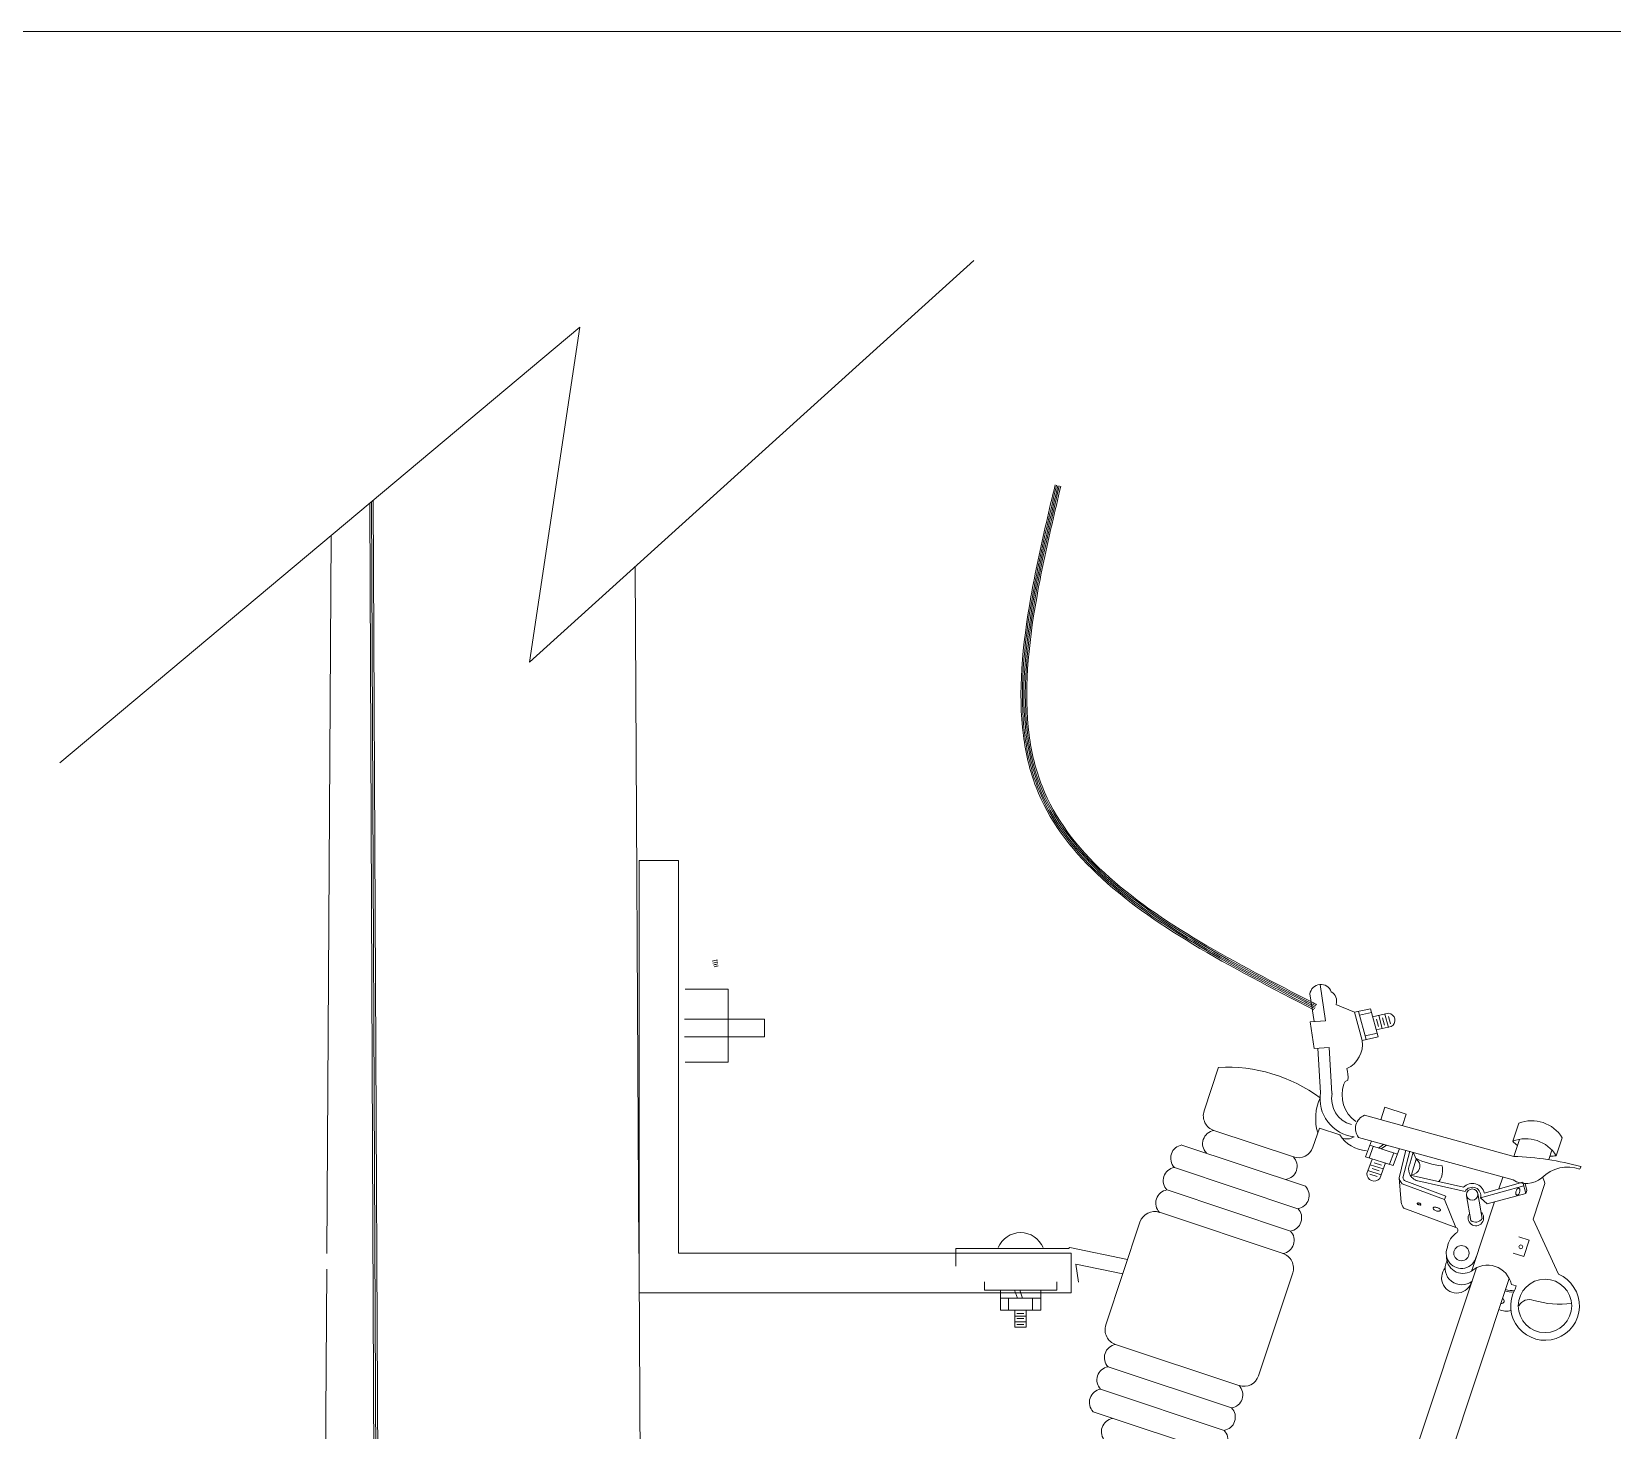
# Model space of a CAD drawing. Extents: x 604418 to 606014, y 1310869 to 1312555.
# Drawn here: x 605970.48 to 605981.27, y 1311126.26 to 1311135.81 of the extents above; entities that cross this region are included whole.
import ezdxf

# ---------------------------------------------------------------- set-up
doc = ezdxf.new("R2010")
doc.units = 0
doc.header["$MEASUREMENT"] = 0
doc.layers.add('1-Cartografia', color=7, linetype='Continuous', lineweight=13)

msp = doc.modelspace()

# ---------------------------------------------------------------- linework, layer by layer
at = {"layer": '1-Cartografia', "color": 7}
for p, q in [((605953.097, 1311135.809), (605994.405, 1311135.809)), ((605973.878, 1311131.502), (605976.912, 1311134.247)), ((605970.671, 1311130.815), (605974.221, 1311133.79)), ((605974.221, 1311133.79), (605973.878, 1311131.502)), ((605972.788, 1311132.588), (605972.844, 1311119.431)), ((605972.8, 1311132.599), (605972.859, 1311119.43)), ((605972.812, 1311132.609), (605972.873, 1311119.429)), ((605972.523, 1311132.366), (605972.494, 1311127.464)), ((605974.599, 1311132.154), (605974.626, 1311127.464)), ((605974.627, 1311130.148), (605974.897, 1311130.148)), ((605974.627, 1311130.148), (605974.627, 1311127.196)), ((605974.897, 1311130.148), (605974.897, 1311127.468)), ((605975.235, 1311129.271), (605974.942, 1311129.271)), ((605975.235, 1311129.271), (605975.235, 1311128.771)), ((605979.208, 1311129.237), (605979.236, 1311129.049)), ((605979.277, 1311129.302), (605979.314, 1311129.053)), ((605979.512, 1311129.112), (605979.385, 1311129.165)), ((605979.622, 1311129.136), (605979.512, 1311129.112)), ((605979.564, 1311128.92), (605979.512, 1311129.112)), ((605979.592, 1311128.926), (605979.54, 1311129.118)), ((605979.628, 1311129.11), (605979.546, 1311129.093)), ((605979.674, 1311128.944), (605979.622, 1311129.136)), ((605974.936, 1311129.064), (605975.483, 1311129.064)), ((605975.483, 1311129.064), (605975.483, 1311128.944)), ((605979.21, 1311129.047), (605979.314, 1311129.053)), ((605979.236, 1311128.864), (605979.21, 1311129.047)), ((605979.745, 1311129.106), (605979.635, 1311129.082)), ((605979.661, 1311128.992), (605979.763, 1311129.014)), ((605979.676, 1311129.016), (605979.662, 1311129.066)), ((605979.702, 1311129.001), (605979.677, 1311129.091)), ((605979.717, 1311129.025), (605979.703, 1311129.075)), ((605979.743, 1311129.009), (605979.718, 1311129.1)), ((605979.758, 1311129.034), (605979.744, 1311129.084)), ((605974.936, 1311128.944), (605975.483, 1311128.944)), ((605979.564, 1311128.92), (605979.674, 1311128.944)), ((605979.585, 1311128.951), (605979.669, 1311128.969)), ((605979.34, 1311128.871), (605979.236, 1311128.864)), ((605979.28, 1311128.563), (605979.262, 1311128.866)), ((605979.358, 1311128.558), (605979.34, 1311128.871)), ((605975.235, 1311128.771), (605974.942, 1311128.771)), ((605978.584, 1311128.737), (605978.485, 1311128.438)), ((605979.691, 1311128.378), (605979.72, 1311128.464)), ((605979.72, 1311128.464), (605979.865, 1311128.416)), ((605979.581, 1311128.409), (605980.6, 1311128.128)), ((605979.865, 1311128.416), (605979.84, 1311128.339)), ((605980.634, 1311128.354), (605980.593, 1311128.231)), ((605979.095, 1311128.124), (605978.552, 1311128.305)), ((605979.272, 1311128.321), (605979.228, 1311128.191)), ((605979.411, 1311128.275), (605979.272, 1311128.321)), ((605979.539, 1311128.258), (605980.596, 1311127.968)), ((605980.93, 1311128.255), (605980.889, 1311128.132)), ((605979.177, 1311127.925), (605978.334, 1311128.205)), ((605979.627, 1311128.234), (605979.586, 1311128.125)), ((605979.64, 1311128.196), (605979.611, 1311128.116)), ((605979.616, 1311128.204), (605979.805, 1311128.144)), ((605979.676, 1311128.185), (605979.712, 1311128.211)), ((605979.694, 1311128.179), (605979.731, 1311128.205)), ((605979.752, 1311128.074), (605979.78, 1311128.152)), ((605979.776, 1311128.065), (605979.819, 1311128.181)), ((605979.817, 1311127.982), (605979.863, 1311128.17)), ((605979.843, 1311127.982), (605979.889, 1311128.163)), ((605979.89, 1311128.074), (605979.912, 1311128.156)), ((605979.912, 1311128.156), (605979.932, 1311128.109)), ((605980.6, 1311128.128), (605980.638, 1311128.244)), ((605980.839, 1311128.106), (605980.86, 1311128.17)), ((605979.126, 1311127.771), (605978.283, 1311128.052)), ((605979.586, 1311128.125), (605979.776, 1311128.065)), ((605979.633, 1311128.11), (605979.597, 1311128.012)), ((605979.604, 1311128.032), (605979.694, 1311128.003)), ((605979.619, 1311128.071), (605979.708, 1311128.043)), ((605979.632, 1311128.045), (605979.681, 1311128.029)), ((605979.646, 1311128.084), (605979.696, 1311128.068)), ((605979.684, 1311127.978), (605979.723, 1311128.083)), ((605979.932, 1311128.109), (605979.902, 1311128.004)), ((605981.059, 1311128.059), (605981.051, 1311128.042)), ((605979.617, 1311128.006), (605979.667, 1311127.99)), ((605979.831, 1311127.814), (605979.817, 1311127.982)), ((605980.126, 1311127.833), (605979.837, 1311127.941)), ((605980.136, 1311127.857), (605979.852, 1311127.963)), ((605980.256, 1311127.917), (605979.892, 1311128)), ((605980.267, 1311127.888), (605979.944, 1311127.962)), ((605980.669, 1311127.926), (605980.372, 1311127.844)), ((605980.662, 1311127.951), (605980.398, 1311127.878)), ((605980.498, 1311127.906), (605980.525, 1311127.987)), ((605980.662, 1311127.951), (605980.681, 1311127.875)), ((605980.677, 1311127.942), (605980.688, 1311127.896)), ((605980.731, 1311127.7), (605980.812, 1311127.943)), ((605979.075, 1311127.618), (605978.232, 1311127.899)), ((605980.136, 1311127.857), (605980.126, 1311127.833)), ((605980.203, 1311127.643), (605980.126, 1311127.833)), ((605980.277, 1311127.859), (605980.306, 1311127.69)), ((605980.322, 1311127.376), (605980.468, 1311127.817)), ((605980.354, 1311127.875), (605980.383, 1311127.705)), ((605980.419, 1311127.803), (605980.372, 1311127.844)), ((605980.681, 1311127.875), (605980.419, 1311127.803)), ((605980.681, 1311127.875), (605980.688, 1311127.896)), ((605979.024, 1311127.465), (605978.181, 1311127.746)), ((605980.203, 1311127.643), (605979.849, 1311127.775)), ((605978.047, 1311127.679), (605977.814, 1311126.978)), ((605980.904, 1311127.323), (605980.731, 1311127.7)), ((605976.79, 1311127.379), (605976.79, 1311127.499)), ((605976.79, 1311127.499), (605977.558, 1311127.499)), ((605977.558, 1311127.499), (605977.567, 1311127.506)), ((605977.567, 1311127.506), (605977.963, 1311127.424)), ((605980.705, 1311127.555), (605980.633, 1311127.579)), ((605980.705, 1311127.555), (605980.668, 1311127.444)), ((605977.577, 1311127.468), (605974.897, 1311127.468)), ((605977.577, 1311127.468), (605977.577, 1311127.196)), ((605977.61, 1311127.391), (605977.929, 1311127.325)), ((605977.61, 1311127.391), (605977.627, 1311127.269)), ((605980.668, 1311127.444), (605980.596, 1311127.468)), ((605972.494, 1311127.359), (605972.42, 1311114.484)), ((605974.627, 1311127.359), (605974.701, 1311114.484)), ((605979.09, 1311127.332), (605978.857, 1311126.63)), ((605980.346, 1311127.368), (605979.766, 1311125.626)), ((605980.569, 1311127.294), (605979.988, 1311125.552)), ((605980.322, 1311127.376), (605980.311, 1311127.344)), ((605974.627, 1311127.196), (605977.577, 1311127.196)), ((605976.985, 1311127.271), (605976.985, 1311127.215)), ((605977.479, 1311127.215), (605976.985, 1311127.215)), ((605977.094, 1311127.215), (605977.094, 1311127.078)), ((605977.21, 1311127.16), (605977.19, 1311127.215)), ((605977.246, 1311127.16), (605977.226, 1311127.215)), ((605977.369, 1311127.215), (605977.369, 1311127.078)), ((605977.479, 1311127.271), (605977.479, 1311127.215)), ((605980.615, 1311127.243), (605980.583, 1311127.254)), ((605980.609, 1311127.222), (605980.615, 1311127.243)), ((605977.369, 1311127.16), (605977.094, 1311127.16)), ((605977.369, 1311127.078), (605977.094, 1311127.078)), ((605977.149, 1311127.16), (605977.149, 1311127.078)), ((605977.193, 1311127.078), (605977.193, 1311126.961)), ((605977.27, 1311127.078), (605977.27, 1311126.961)), ((605977.314, 1311127.16), (605977.314, 1311127.078)), ((605977.193, 1311127.038), (605977.27, 1311127.038)), ((605977.193, 1311126.999), (605977.27, 1311126.999)), ((605977.193, 1311126.961), (605977.27, 1311126.961)), ((605977.207, 1311127.056), (605977.253, 1311127.056)), ((605977.207, 1311127.02), (605977.253, 1311127.02)), ((605977.207, 1311126.98), (605977.253, 1311126.98)), ((605977.88, 1311126.844), (605978.723, 1311126.563)), ((605977.829, 1311126.691), (605978.672, 1311126.41)), ((605977.778, 1311126.538), (605978.621, 1311126.257)), ((605977.727, 1311126.384), (605978.57, 1311126.104))]:
    msp.add_line(p, q, dxfattribs=at)
for centre, major_axis, ratio, start_param, end_param in [((605975.187, 1311129.297), (-0.123, 0.123), 1, -0.638959, -0.429902), ((605975.187, 1311129.297), (-0.113, 0.113), 1, -0.638959, -0.429902), ((605975.187, 1311129.297), (-0.104, 0.104), 1, -0.638959, -0.429902), ((605975.187, 1311129.297), (-0.0945, 0.0945), 1, -0.638959, -0.429902), ((605979.282, 1311129.227), (-0.0531, 0.0531), 1, 4.269758, 6.935467), ((605979.319, 1311129.19), (0.0503, 0.0503), 1, 5.143658, 6.571299), ((605979.739, 1311129.057), (0.0349, 0.0349), 1, 4.445365, 6.949328), ((605979.38, 1311128.896), (-0.132, 0.132), 1, 2.799146, 4.057685), ((605978.64, 1311127.664), (-0.759, 0.759), 1, -1.419999, -0.73355), ((605979.277, 1311128.673), (-0.135, 0.135), 1, 3.802591, 4.218567), ((605979.652, 1311128.549), (-0.159, 0.159), 1, 0.454701, 1.735004), ((605979.479, 1311128.609), (0.0297, 0.0297), 1, 1.093183, 2.048274), ((605979.599, 1311128.387), (-0.249, 0.249), 1, 0.371417, 1.069068), ((605979.538, 1311128.522), (0.185, 0.185), 1, 2.198057, 3.814648), ((605979.538, 1311128.522), (-0.129, 0.129), 1, 0.584881, 2.096791), ((605978.585, 1311128.405), (0.0745, 0.0745), 1, 2.034646, 3.605443), ((605979.615, 1311128.318), (-0.0685, 0.0685), 1, -0.420546, 1.452966), ((605980.723, 1311128.128), (-0.172, 0.172), 1, 4.477732, 5.874746), ((605978.566, 1311128.215), (0.0645, 0.0645), 1, 0.945624, 3.123668), ((605979.612, 1311128.406), (0.17, 0.17), 1, 2.935395, 3.849032), ((605979.461, 1311128.328), (-0.0574, 0.0574), 1, 1.885313, 2.983026), ((605980.682, 1311128.005), (0.172, 0.172), 1, 6.048528, 7.445542), ((605978.348, 1311128.116), (0.0645, 0.0645), 1, 0.945626, 3.123668), ((605979.128, 1311128.224), (-0.0745, 0.0745), 1, 2.034647, 3.605442), ((605980.845, 1311128.494), (0.258, 0.258), 1, 3.162859, 3.278439), ((605978.297, 1311127.962), (0.0645, 0.0645), 1, 0.945626, 3.123668), ((605979.029, 1311128.061), (-0.0645, 0.0645), 1, 2.516422, 4.694464), ((605979.962, 1311128.04), (0.057, 0.057), 1, 1.826853, 3.689068), ((605979.901, 1311128.061), (-0.0405, 0.0405), 1, 2.37566, 4.914668), ((605980.15, 1311128.546), (0.342, 0.342), 1, 3.454196, 3.843473), ((605979.989, 1311128.032), (-0.0884, 0.0884), 1, 3.273894, 4.189765), ((605980.534, 1311126.152), (-1.398, 1.398), 1, -1.053638, -0.81841), ((605980.969, 1311127.805), (0.177, 0.177), 1, 0.452186, 1.570394), ((605980.845, 1311128.494), (-0.258, 0.258), 1, 2.36165, 2.47723), ((605979.111, 1311127.861), (-0.0645, 0.0645), 1, 2.516422, 4.694464), ((605979.646, 1311128.009), (-0.0349, 0.0349), 1, 0.734053, 3.238016), ((605979.893, 1311127.993), (0.0542, 0.0542), 1, 2.489984, 3.104962), ((605979.893, 1311127.993), (-0.0358, 0.0358), 1, 1.007717, 1.42392), ((605980.317, 1311127.86), (-0.0589, 0.0589), 1, 4.145478, 6.312095), ((605980.317, 1311127.86), (-0.0405, 0.0405), 1, 3.63896, 6.556587), ((605980.683, 1311128.106), (0.116, 0.116), 1, 3.363181, 4.644614), ((605980.65, 1311127.91), (0.117, 0.117), 1, 5.703394, 5.989239), ((605978.246, 1311127.809), (0.0645, 0.0645), 1, 0.945626, 3.123668), ((605979.907, 1311127.826), (0.0542, 0.0542), 1, 2.489984, 3.083421), ((605980.316, 1311127.867), (0.0276, 0.0276), 1, 5.497787, 11.780972), ((605980.658, 1311127.877), (-0.0318, 0.0318), 1, 0.46385, 0.683296), ((605980.642, 1311127.879), (0.0204, 0.0204), 1, 2.254093, 2.528588), ((605980.63, 1311127.877), (-0.0124, 0.0124), 1, 0.957792, 1.378937), ((605980.658, 1311127.877), (0.0318, 0.0318), 1, 1.8152, 2.034646), ((605980.622, 1311127.871), (-0.00522, 0.00522), 1, 1.378937, 2.034646), ((605980.644, 1311127.885), (-0.0204, 0.0204), 1, -0.030092, 0.244404), ((605980.622, 1311127.871), (0.00522, 0.00522), 1, 3.605443, 4.261152), ((605980.636, 1311127.893), (-0.0124, 0.0124), 1, -0.451237, -0.030092), ((605980.619, 1311127.881), (-0.0124, 0.0124), 1, 2.690356, 3.111501), ((605980.633, 1311127.903), (0.00522, 0.00522), 1, 0.46385, 1.11956), ((605980.611, 1311127.889), (0.0204, 0.0204), 1, 4.682297, 4.956793), ((605980.633, 1311127.903), (0.00522, 0.00522), 1, 6.091325, 6.747035), ((605980.597, 1311127.897), (-0.0318, 0.0318), 1, 3.385996, 3.605443), ((605980.624, 1311127.897), (0.0124, 0.0124), 1, 5.67018, 6.091325), ((605980.597, 1311127.897), (-0.0318, 0.0318), 1, 3.605443, 3.824889), ((605980.613, 1311127.895), (-0.0204, 0.0204), 1, 3.824889, 4.099384), ((605978.147, 1311127.646), (-0.0745, 0.0745), 1, -1.106946, 0.46385), ((605979.06, 1311127.708), (-0.0645, 0.0645), 1, 2.516422, 4.694464), ((605979.943, 1311127.806), (-0.00194, 0.00194), 1, -0.294551, 0.46385), ((605979.943, 1311127.806), (0.00194, 0.00194), 1, 2.034646, 2.793048), ((605979.949, 1311127.809), (-0.00673, 0.00673), 1, 1.222251, 1.622484), ((605979.946, 1311127.8), (0.00673, 0.00673), 1, 0.876013, 1.276245), ((605979.955, 1311127.815), (0.0126, 0.0126), 1, 3.19328, 3.426288), ((605979.947, 1311127.792), (-0.0126, 0.0126), 1, -0.927792, -0.694784), ((605979.961, 1311127.826), (-0.0212, 0.0212), 1, 1.855492, 2.034646), ((605979.945, 1311127.78), (-0.0212, 0.0212), 1, -1.106947, -0.927792), ((605979.961, 1311127.826), (-0.0212, 0.0212), 1, 2.034646, 2.213801), ((605979.945, 1311127.78), (0.0212, 0.0212), 0.999999, 0.284696, 0.46385), ((605979.959, 1311127.814), (-0.0126, 0.0126), 1, 2.213801, 2.446809), ((605979.951, 1311127.79), (0.0126, 0.0126), 0.999999, 0.051687, 0.284696), ((605979.96, 1311127.805), (0.00673, 0.00673), 1, 4.017605, 4.417838), ((605979.957, 1311127.797), (-0.00673, 0.00673), 1, 4.363844, 4.764076), ((605979.963, 1311127.799), (-0.00194, 0.00194), 1, 2.847041, 3.605443), ((605979.963, 1311127.799), (-0.00194, 0.00194), 1, 3.605443, 4.363844), ((605980.054, 1311127.774), (0.00388, 0.00388), 1, 2.034646, 2.793048), ((605980.054, 1311127.774), (-0.00388, 0.00388), 1, -0.294551, 0.46385), ((605980.066, 1311127.78), (-0.0135, 0.0135), 1, 1.222251, 1.622484), ((605980.06, 1311127.762), (0.0135, 0.0135), 1, 0.876013, 1.276245), ((605980.077, 1311127.792), (0.0251, 0.0251), 1, 3.19328, 3.426288), ((605980.062, 1311127.746), (-0.0251, 0.0251), 1, -0.927792, -0.694784), ((605980.089, 1311127.813), (-0.0424, 0.0424), 0.999999, 1.855492, 2.034646), ((605980.058, 1311127.721), (-0.0424, 0.0424), 1, -1.106946, -0.927792), ((605980.089, 1311127.813), (0.0424, 0.0424), 1, 3.605443, 3.784597), ((605980.058, 1311127.721), (-0.0424, 0.0424), 1, -1.286101, -1.106946), ((605980.085, 1311127.789), (-0.0251, 0.0251), 1, 2.213801, 2.446809), ((605980.07, 1311127.743), (-0.0251, 0.0251), 1, -1.519109, -1.286101), ((605980.087, 1311127.773), (0.0135, 0.0135), 1, 4.017605, 4.417838), ((605980.081, 1311127.755), (-0.0135, 0.0135), 1, 4.363844, 4.764076), ((605980.093, 1311127.761), (0.00388, 0.00388), 1, 4.417838, 5.176239), ((605980.093, 1311127.761), (-0.00388, 0.00388), 1, 3.605443, 4.363844), ((605980.341, 1311127.707), (0.0376, 0.0376), 1, 1.732155, 6.366269), ((605977.232, 1311127.442), (-0.117, 0.117), 1, 4.319326, 6.676249), ((605979.009, 1311127.555), (-0.0645, 0.0645), 1, 2.516422, 4.694464), ((605980.294, 1311127.483), (0.106, 0.106), 1, 1.367849, 2.189048), ((605980.197, 1311127.623), (0.015, 0.015), 1, 4.704467, 6.765815), ((605980.338, 1311127.731), (0.037, 0.037), 1, 3.28201, 4.96224), ((605980.242, 1311127.467), (-0.0736, 0.0736), 1, 0.389559, 3.679734), ((605980.242, 1311127.467), (0.0368, 0.0368), 1, 5.497787, 11.780972), ((605980.648, 1311127.51), (0.0092, 0.0092), 1, 5.497787, 11.780972), ((605978.99, 1311127.365), (-0.0745, 0.0745), 1, 3.605442, 5.17624), ((605980.244, 1311127.364), (-0.08, 0.08), 1, 0.331948, 3.040797), ((605980.253, 1311127.442), (-0.0801, 0.0801), 1, 0.71412, 2.88997), ((605980.421, 1311127.22), (0.117, 0.117), 1, 5.703394, 7.790676), ((605980.211, 1311127.299), (0.0736, 0.0736), 1, 1.655546, 5.25053), ((605980.813, 1311127.107), (-0.166, 0.166), 1, 0.27517, 5.100181), ((605980.813, 1311127.107), (0.129, 0.129), 1, 5.497787, 11.780972), ((605980.586, 1311127.327), (0.0886, 0.0886), 1, 3.554816, 4.028495), ((605980.585, 1311127.338), (-0.0886, 0.0886), 1, 2.022346, 2.51442), ((605980.55, 1311127.196), (-0.0886, 0.0886), 1, 1.932791, 2.610421), ((605980.516, 1311127.141), (0.0127, 0.0127), 1, 3.717053, 6.635425), ((605980.706, 1311127.068), (-0.0582, 0.0582), 1, -1.155386, 0.277416), ((605980.915, 1311127.754), (-0.449, 0.449), 1, 2.069995, 2.481436), ((605977.914, 1311126.944), (0.0745, 0.0745), 1, 2.034646, 3.605443), ((605977.895, 1311126.754), (0.0645, 0.0645), 1, 0.945626, 3.123668), ((605977.844, 1311126.601), (-0.0645, 0.0645), 1, -0.62517, 1.552872), ((605978.757, 1311126.663), (-0.0745, 0.0745), 1, 2.034647, 3.605442), ((605977.793, 1311126.448), (0.0645, 0.0645), 1, 0.945626, 3.123668), ((605978.658, 1311126.5), (0.0645, 0.0645), 1, 4.087219, 6.265261), ((605978.607, 1311126.347), (-0.0645, 0.0645), 1, 2.516422, 4.694464), ((605977.875, 1311126.248), (-0.0645, 0.0645), 1, -0.62517, 1.552872), ((605978.556, 1311126.194), (-0.0645, 0.0645), 1, 2.516422, 4.694464)]:
    msp.add_ellipse(centre, major_axis=major_axis, ratio=ratio, start_param=start_param, end_param=end_param, dxfattribs=at)
msp.add_spline([(605977.496, 1311132.706), (605977.372, 1311130.644), (605979.249, 1311129.156)], degree=3, dxfattribs=at)
for points, knots in [([(605977.468, 1311132.713), (605977.447, 1311132.627), (605977.427, 1311132.542), (605977.369, 1311132.286), (605977.332, 1311132.117), (605977.244, 1311131.616), (605977.213, 1311131.295), (605977.267, 1311130.879), (605977.295, 1311130.761), (605977.423, 1311130.427), (605977.569, 1311130.233), (605977.939, 1311129.882), (605978.163, 1311129.725), (605978.668, 1311129.421), (605978.952, 1311129.275), (605979.235, 1311129.129)], [0, 0, 0, 0, 1.196867, 1.196867, 3.590602, 3.590602, 8.378071, 8.378071, 10.373577, 10.373577, 14.364588, 14.364588, 18.355599, 18.355599, 22.622399, 22.622399, 22.622399, 22.622399]), ([(605977.477, 1311132.711), (605977.457, 1311132.625), (605977.437, 1311132.54), (605977.378, 1311132.284), (605977.342, 1311132.115), (605977.253, 1311131.615), (605977.223, 1311131.294), (605977.277, 1311130.88), (605977.305, 1311130.762), (605977.434, 1311130.429), (605977.58, 1311130.235), (605978.114, 1311129.732), (605978.6, 1311129.469), (605979.144, 1311129.187), (605979.192, 1311129.163), (605979.24, 1311129.138)], [0, 0, 0, 0, 1.196882, 1.196882, 3.590646, 3.590646, 8.378173, 8.378173, 10.387029, 10.387029, 14.404741, 14.404741, 21.905186, 21.905186, 22.622399, 22.622399, 22.622399, 22.622399]), ([(605977.487, 1311132.708), (605977.467, 1311132.623), (605977.447, 1311132.537), (605977.388, 1311132.282), (605977.351, 1311132.113), (605977.263, 1311131.614), (605977.233, 1311131.294), (605977.287, 1311130.881), (605977.315, 1311130.763), (605977.445, 1311130.43), (605977.592, 1311130.236), (605978.14, 1311129.723), (605978.649, 1311129.453), (605979.192, 1311129.174), (605979.218, 1311129.16), (605979.244, 1311129.147)], [0, 0, 0, 0, 1.196871, 1.196871, 3.590613, 3.590613, 8.378097, 8.378097, 10.403011, 10.403011, 14.45284, 14.45284, 22.22561, 22.22561, 22.622399, 22.622399, 22.622399, 22.622399]), ([(605977.506, 1311132.704), (605977.486, 1311132.618), (605977.466, 1311132.533), (605977.407, 1311132.278), (605977.371, 1311132.109), (605977.283, 1311131.612), (605977.253, 1311131.293), (605977.306, 1311130.883), (605977.335, 1311130.766), (605977.465, 1311130.434), (605977.614, 1311130.24), (605978.174, 1311129.722), (605978.701, 1311129.449), (605979.239, 1311129.172), (605979.246, 1311129.168), (605979.253, 1311129.164)], [0, 0, 0, 0, 1.196856, 1.196856, 3.590567, 3.590567, 8.377989, 8.377989, 10.429089, 10.429089, 14.531289, 14.531289, 22.511953, 22.511953, 22.622399, 22.622399, 22.622399, 22.622399])]:
    msp.add_open_spline(points, degree=3, knots=knots, dxfattribs=at)

doc.saveas('drawing.dxf')
